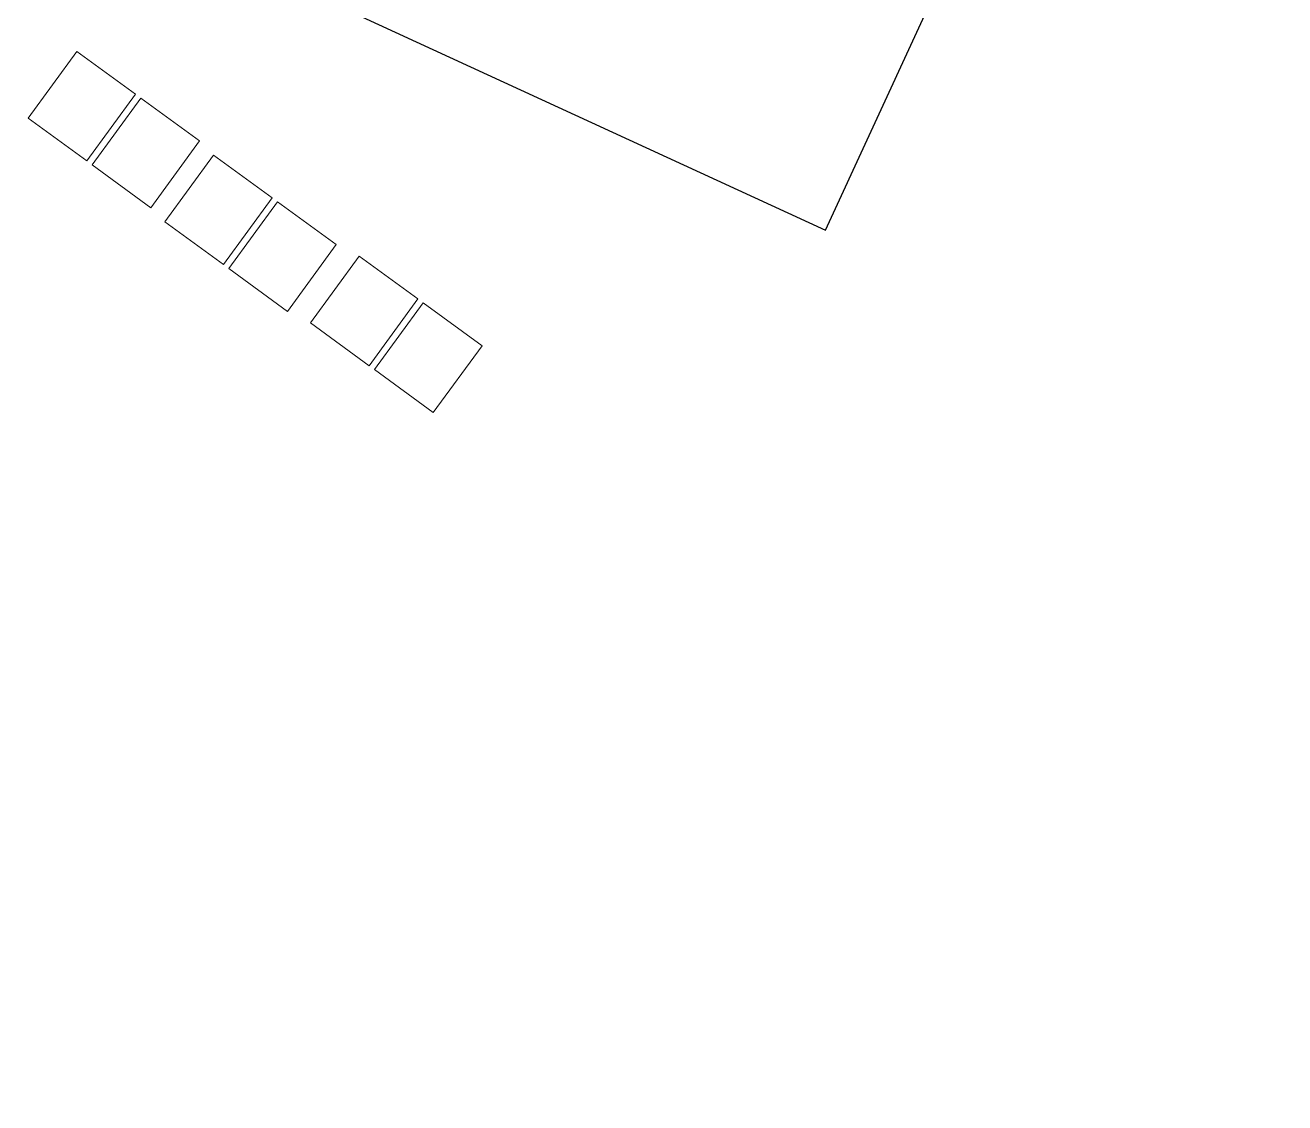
# Model space of a CAD drawing. Header units: metres. Extents: x 0 to 2611, y 0 to 3637.
# Drawn here: x 2291.1 to 2329.2, y 3138.52 to 3171.12 of the extents above; entities that cross this region are included whole.
import ezdxf

# ---------------------------------------------------------------- set-up
doc = ezdxf.new("R2010")
doc.units = ezdxf.units.M
doc.header["$LTSCALE"] = 0.1
doc.layers.add('BLK_1_FLR_0_BLT_UP_AREA', color=14, linetype='Continuous')
for name, color, linetype, lineweight in [('BLK_1_FLR_0_LIFT_21', 1, 'Continuous', 0), ('BLK_1_FLR_0_LIFT_22', 1, 'Continuous', 0), ('BLK_1_FLR_0_LIFT_23', 1, 'Continuous', 0), ('BLK_1_FLR_0_LIFT_24', 1, 'Continuous', 0), ('BLK_1_FLR_0_LIFT_25', 1, 'Continuous', 0), ('BLK_1_FLR_0_LIFT_26', 1, 'Continuous', 0)]:
    doc.layers.add(name, color=color, linetype=linetype, lineweight=lineweight)

msp = doc.modelspace()

# ---------------------------------------------------------------- linework, layer by layer
at = {"layer": 'BLK_1_FLR_0_BLT_UP_AREA', "color": 14, "ltscale": 0.05}
msp.add_lwpolyline([(2371.89, 3174.872), (2352.711, 3183.701), (2339.052, 3189.989), (2330.371, 3190.168), (2316.083, 3190.462), (2310.457, 3193.052), (2300.943, 3203.715), (2291.101, 3194.933), (2297.191, 3188.108), (2291.55, 3175.854), (2315.312, 3164.915), (2320.953, 3177.169), (2329.361, 3176.996), (2335.922, 3176.861), (2335.984, 3170.943), (2336.145, 3155.324), (2361.103, 3143.835), (2372.65, 3138.518)], dxfattribs=at)
at = {"layer": 'BLK_1_FLR_0_LIFT_21', "color": 1, "elevation": -0.001}
msp.add_lwpolyline([(2291.188, 3168.306), (2292.661, 3170.325), (2294.438, 3169.029), (2292.965, 3167.009)], close=True, dxfattribs=at)
at = {"layer": 'BLK_1_FLR_0_LIFT_22', "color": 1, "elevation": -0.001}
msp.add_lwpolyline([(2293.127, 3166.891), (2294.6, 3168.911), (2296.377, 3167.615), (2294.904, 3165.595)], close=True, dxfattribs=at)
at = {"layer": 'BLK_1_FLR_0_LIFT_23', "color": 1, "elevation": -0.001}
msp.add_lwpolyline([(2295.32, 3165.169), (2296.793, 3167.189), (2298.57, 3165.892), (2297.097, 3163.873)], close=True, dxfattribs=at)
at = {"layer": 'BLK_1_FLR_0_LIFT_24', "color": 1, "elevation": -0.001}
msp.add_lwpolyline([(2297.259, 3163.755), (2298.732, 3165.775), (2300.509, 3164.478), (2299.036, 3162.458)], close=True, dxfattribs=at)
at = {"layer": 'BLK_1_FLR_0_LIFT_25', "color": 1, "elevation": -0.001}
msp.add_lwpolyline([(2299.73, 3162.112), (2301.203, 3164.132), (2302.98, 3162.835), (2301.507, 3160.815)], close=True, dxfattribs=at)
at = {"layer": 'BLK_1_FLR_0_LIFT_26', "color": 1, "elevation": -0.001}
msp.add_lwpolyline([(2301.669, 3160.698), (2303.142, 3162.717), (2304.92, 3161.421), (2303.446, 3159.401)], close=True, dxfattribs=at)

doc.saveas('drawing.dxf')
